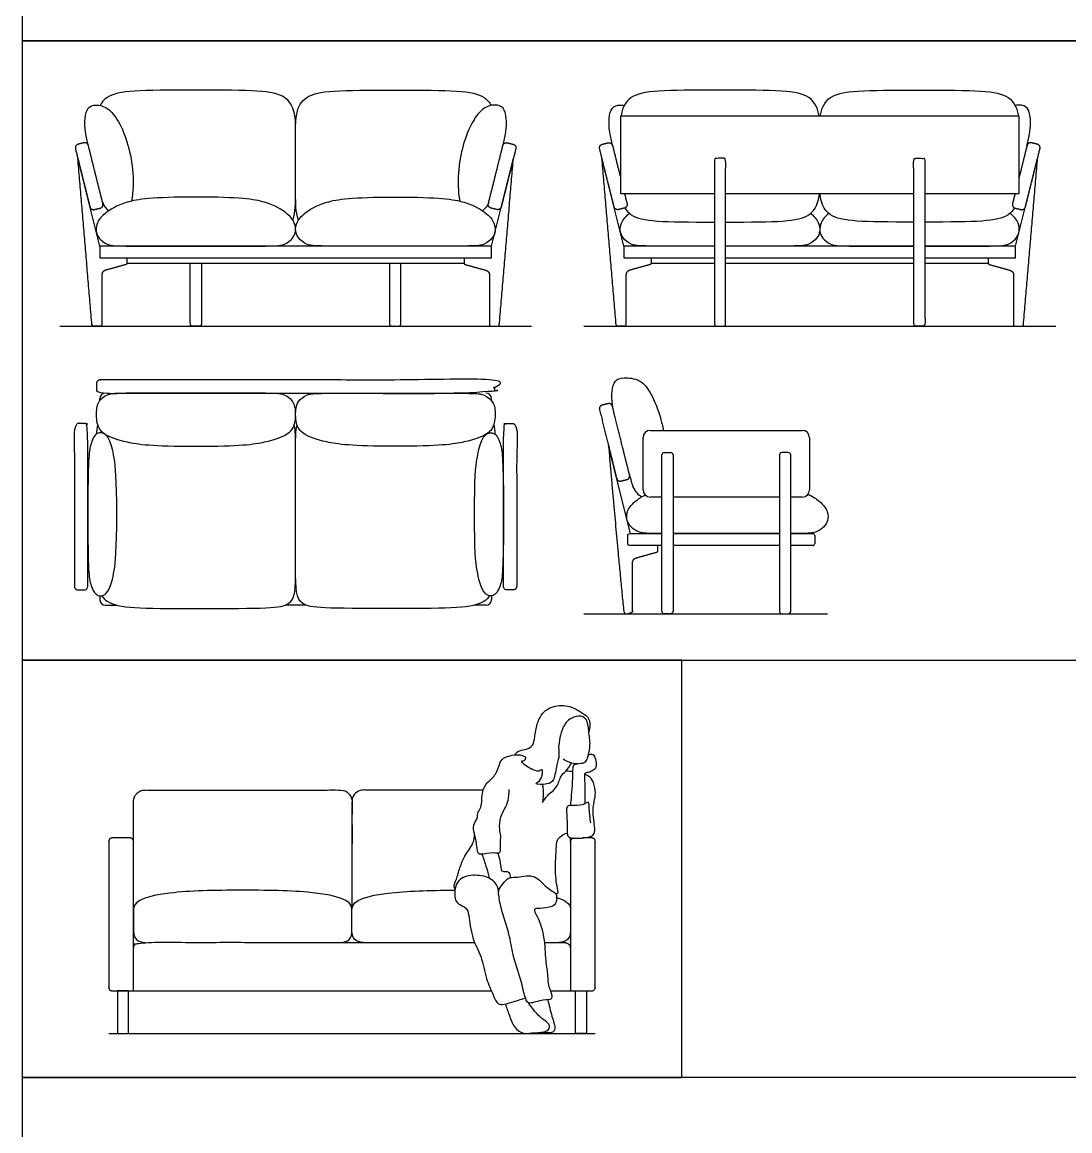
# Model space of a CAD drawing. Header units: metres. Extents: x 0 to 74.2, y -1.2 to 25.5.
# Drawn here: x 0 to 3.609, y 6.14 to 9.959 of the extents above; entities that cross this region are included whole.
import ezdxf

# ---------------------------------------------------------------- set-up
doc = ezdxf.new("R2010")
doc.units = ezdxf.units.M
doc.header["$MEASUREMENT"] = 0
for name, color, linetype, true_color in [('AG-DETAIL', 7, 'Continuous', 0x66ffff), ('AG-DIAGRAM', 7, 'Continuous', 0xfecc66), ('AG-FURNITURE', 7, 'Continuous', 0x66ccff), ('AG-PEOPLE', 7, 'Continuous', 0xfc6666), ('X-VPRT', 6, 'Continuous', 0xff00ff)]:
    doc.layers.add(name, color=color, linetype=linetype, true_color=true_color)

msp = doc.modelspace()

# ---------------------------------------------------------------- linework, layer by layer
at = {"layer": 'AG-DETAIL'}
msp.add_lwpolyline([(2.0954, 8.1975), (2.0199, 8.5002)], dxfattribs=at)
for points, degree, knots in [([(2.034, 9.5332), (2.0209, 9.5857), (2.0205, 9.6327), (2.03, 9.6667), (2.0522, 9.6752), (2.0693, 9.6733), (2.0739, 9.6722)], 3, [0, 0, 0, 0, 0.2286722, 0.4573445, 0.6860167, 0.7648196, 0.7648196, 0.7648196, 0.7648196]), ([(3.4613, 9.5332), (3.4744, 9.5857), (3.4748, 9.6327), (3.4653, 9.6667), (3.4431, 9.6752), (3.426, 9.6733), (3.4214, 9.6722)], 3, [0, 0, 0, 0, 0.2286722, 0.4573445, 0.6860167, 0.7648196, 0.7648196, 0.7648196, 0.7648196]), ([(2.02, 8.4998), (2.0483, 8.1663), (2.0732, 7.9215), (2.0857, 7.9215), (2.1027, 7.9261), (2.1027, 8.0124), (2.1027, 8.0987), (2.1027, 8.1093), (2.1151, 8.1139), (2.1482, 8.1231), (2.1813, 8.1323), (2.1897, 8.1347), (2.1898, 8.1374), (2.1899, 8.1469), (2.19, 8.1564)], 2, [-1.709247, -1.709247, -1.709247, -0.102078, -0.102078, 0.003303, 0.003303, 0.56953, 0.56953, 0.647701, 0.647701, 0.873029, 0.873029, 0.910702, 0.910702, 0.973202, 0.973202, 0.973202])]:
    msp.add_open_spline(points, degree=degree, knots=knots, dxfattribs=at)
for points in [[(0.6176, 9.128), (0.6176, 9.0225), (0.6176, 8.9202), (0.6176, 8.9121), (0.6094, 8.9121), (0.5984, 8.9121), (0.5873, 8.9121), (0.5792, 8.9121), (0.5792, 8.9202), (0.5792, 9.0225), (0.5792, 9.128)], [(1.2658, 9.128), (1.2658, 9.0225), (1.2658, 8.9202), (1.2658, 8.9121), (1.2739, 8.9121), (1.285, 8.9121), (1.296, 8.9121), (1.3042, 8.9121), (1.3042, 8.9202), (1.3042, 9.0225), (1.3042, 9.128)]]:
    msp.add_rational_spline(points, [1, 1, 1, 0.707106781187, 1, 1, 1, 0.707106781187, 1, 1, 1], degree=2, knots=[0.6764433, 0.6764433, 0.6764433, 0.7882471, 0.7882471, 0.8303037, 0.8303037, 0.9028499, 0.9028499, 0.9449066, 0.9449066, 1.0567103, 1.0567103, 1.0567103], dxfattribs=at)
at = {"layer": 'AG-DIAGRAM'}
for points in [[(0.1292, 8.9121), (1.7548, 8.9121)], [(1.9348, 8.9121), (3.5604, 8.9121)], [(1.9348, 7.9215), (2.774, 7.9215)], [(0.298, 6.476), (1.9744, 6.476)]]:
    msp.add_lwpolyline(points, dxfattribs=at)
at = {"layer": 'AG-FURNITURE'}
for p, q in [((2.6089, 8.3231), (2.2421, 8.3231)), ((2.2421, 8.1975), (2.6089, 8.1975)), ((2.6089, 8.1564), (2.2421, 8.1564)), ((1.8886, 7.1367), (1.8886, 7.15))]:
    msp.add_line(p, q, dxfattribs=at)
for points in [[(3.1098, 9.3693), (3.4341, 9.3693), (3.4341, 9.6357), (2.0615, 9.6357), (2.0615, 9.3693), (2.3848, 9.3693)], [(0.2673, 9.1876), (0.1918, 9.4904)], [(1.6168, 9.1876), (1.6923, 9.4904)], [(2.0729, 9.1876), (1.9974, 9.4904)], [(3.4224, 9.1876), (3.4979, 9.4904)], [(2.4232, 9.3693), (3.0714, 9.3693)], [(2.3848, 9.1876), (2.0729, 9.1876), (2.0729, 9.147), (2.3848, 9.147)], [(3.0714, 9.1876), (2.7476, 9.1876), (2.4232, 9.1876)], [(3.1098, 9.147), (3.4224, 9.147), (3.4224, 9.1876), (3.1098, 9.1876)], [(1.5223, 9.147), (1.5223, 9.128), (0.942, 9.128), (0.3617, 9.128), (0.3617, 9.147)], [(2.3848, 9.128), (2.1674, 9.128), (2.1674, 9.147)], [(2.4232, 9.147), (2.7476, 9.147), (3.0714, 9.147)], [(3.0714, 9.128), (2.7476, 9.128), (2.4232, 9.128)], [(3.3279, 9.147), (3.3279, 9.128), (3.1098, 9.128)], [(0.9778, 7.951), (0.942, 7.951), (0.9062, 7.951)], [(0.3837, 6.6221), (1.1362, 6.6221), (1.6165, 6.6221)], [(1.8198, 6.6221), (1.8886, 6.6221)]]:
    msp.add_lwpolyline(points, dxfattribs=at)
for points in [[(0.942, 9.1876), (0.2673, 9.1876), (0.2673, 9.147), (0.942, 9.147), (1.6168, 9.147), (1.6168, 9.1876)], [(0.3284, 6.6221), (0.3284, 6.476), (0.3665, 6.476), (0.3665, 6.6221)], [(1.9439, 6.6221), (1.9439, 6.476), (1.9058, 6.476), (1.9058, 6.6221)]]:
    msp.add_lwpolyline(points, close=True, dxfattribs=at)
for centre, radius, start, end in [((0.245, 8.9167), 0.00459, 184.8438, 270), ((0.2699, 8.9167), 0.00459, 270, 0), ((1.6141, 8.9167), 0.00459, 180, 270), ((1.639, 8.9167), 0.00459, 270, 355.1562), ((2.0506, 8.9167), 0.00459, 184.8438, 270), ((2.0755, 8.9167), 0.00459, 270, 0), ((3.4198, 8.9167), 0.00459, 180, 270), ((3.4447, 8.9167), 0.00459, 270, 355.1562), ((0.2863, 8.6621), 0.0191, 90, 180), ((1.5977, 8.6621), 0.0191, 0, 89.9999), ((2.1641, 8.5278), 0.0254, 90, 180), ((2.6869, 8.5278), 0.0254, 360, 90), ((2.2118, 8.4686), 0.00816, 90, 180), ((2.2339, 8.4686), 0.00816, 0, 90), ((2.6171, 8.4686), 0.00816, 90, 180), ((2.6392, 8.4686), 0.00816, 0, 90), ((2.1641, 8.3485), 0.0254, 180, 270), ((2.6869, 8.3485), 0.0254, 270, 360), ((2.7235, 8.1906), 0.00681, 0, 90), ((2.7235, 8.1632), 0.00681, 270, 0), ((0.2863, 7.97), 0.0191, 180, 270), ((1.5977, 7.97), 0.0191, 270, 0), ((2.2118, 7.9296), 0.00816, 180, 270), ((2.2339, 7.9296), 0.00816, 270, 360), ((2.6171, 7.9296), 0.00816, 180, 270), ((2.6392, 7.9296), 0.00816, 270, 0)]:
    msp.add_arc(centre, radius, start, end, dxfattribs=at)
for points, degree, knots in [([(0.9321, 9.2775), (0.942, 9.3094), (0.942, 9.3571), (0.942, 9.4957), (0.942, 9.5742), (0.942, 9.7249), (0.7899, 9.7249), (0.5984, 9.7249), (0.4069, 9.7249), (0.3086, 9.7249), (0.2738, 9.6829), (0.2682, 9.6722)], 3, [0.006671, 0.006671, 0.006671, 0.006671, 0.57017, 1.140341, 1.710511, 2.280682, 2.850852, 2.850852, 2.850852, 3.421023, 3.587609, 3.587609, 3.587609, 3.587609]), ([(0.9519, 9.2775), (0.942, 9.3094), (0.942, 9.3571), (0.942, 9.4957), (0.942, 9.5742), (0.942, 9.7249), (1.0942, 9.7249), (1.2857, 9.7249), (1.4771, 9.7249), (1.5754, 9.7249), (1.6102, 9.6829), (1.6158, 9.6722)], 3, [0.006671, 0.006671, 0.006671, 0.006671, 0.57017, 1.140341, 1.710511, 2.280682, 2.850852, 2.850852, 2.850852, 3.421023, 3.587609, 3.587609, 3.587609, 3.587609]), ([(2.7452, 9.6357), (2.7415, 9.6608), (2.717, 9.7249), (2.5955, 9.7249), (2.404, 9.7249), (2.2125, 9.7249), (2.091, 9.7249), (2.0665, 9.6608), (2.0629, 9.6357)], 3, [1.939846, 1.939846, 1.939846, 1.939846, 2.280682, 2.850852, 2.850852, 2.850852, 3.421023, 3.761859, 3.761859, 3.761859, 3.761859]), ([(2.7494, 9.6357), (2.7531, 9.6608), (2.7776, 9.7249), (2.8991, 9.7249), (3.0906, 9.7249), (3.2821, 9.7249), (3.4036, 9.7249), (3.4281, 9.6608), (3.4318, 9.6357)], 3, [1.939846, 1.939846, 1.939846, 1.939846, 2.280682, 2.850852, 2.850852, 2.850852, 3.421023, 3.761859, 3.761859, 3.761859, 3.761859]), ([(0.2284, 9.5332), (0.2153, 9.5857), (0.2149, 9.6327), (0.2244, 9.6667), (0.2528, 9.6776), (0.2957, 9.6658), (0.3322, 9.6226), (0.3673, 9.5384), (0.3839, 9.4418), (0.383, 9.3776), (0.3769, 9.3429)], 3, [0, 0, 0, 0, 0.228672, 0.457344, 0.686017, 0.914689, 1.143361, 1.372033, 1.600706, 1.81446, 1.81446, 1.81446, 1.81446]), ([(1.6557, 9.5332), (1.6688, 9.5857), (1.6692, 9.6327), (1.6597, 9.6667), (1.6312, 9.6776), (1.5883, 9.6658), (1.5518, 9.6226), (1.5167, 9.5384), (1.5001, 9.4418), (1.5011, 9.3776), (1.5072, 9.3429)], 3, [0, 0, 0, 0, 0.228672, 0.457344, 0.686017, 0.914689, 1.143361, 1.372033, 1.600706, 1.81446, 1.81446, 1.81446, 1.81446]), ([(2.4232, 9.2707), (2.6006, 9.2707), (2.7232, 9.2721), (2.7436, 9.3409), (2.7463, 9.3693)], 3, [2.8703246, 2.8703246, 2.8703246, 2.8703246, 3.4210227, 3.8045379, 3.8045379, 3.8045379, 3.8045379]), ([(3.0714, 9.2707), (2.894, 9.2707), (2.7715, 9.2721), (2.7511, 9.3409), (2.7483, 9.3693)], 3, [2.8703246, 2.8703246, 2.8703246, 2.8703246, 3.4210227, 3.8045379, 3.8045379, 3.8045379, 3.8045379]), ([(0.5984, 9.3566), (0.7503, 9.3566), (0.847, 9.343), (0.9209, 9.2975), (0.9427, 9.2624), (0.9427, 9.232), (0.9289, 9.2098), (0.8985, 9.1876), (0.8593, 9.1876), (0.5984, 9.1876), (0.3375, 9.1876), (0.2983, 9.1876), (0.2679, 9.2098), (0.2539, 9.232), (0.2539, 9.2624), (0.2759, 9.2975), (0.3498, 9.343), (0.4465, 9.3566), (0.5984, 9.3566)], 3, [0, 0, 0, 0, 0.36839, 0.73678, 1.105171, 1.473561, 1.841951, 2.210341, 2.578731, 2.578731, 2.578731, 2.947122, 3.315512, 3.683902, 4.052292, 4.420682, 4.789072, 5.157463, 5.157463, 5.157463, 5.157463]), ([(0.277, 9.3383), (0.2788, 9.3329), (0.284, 9.3225), (0.2931, 9.3133), (0.2982, 9.3096)], 3, [0, 0, 0, 0, 0.2368856, 0.4870713, 0.4870713, 0.4870713, 0.4870713]), ([(1.2857, 9.3566), (1.1338, 9.3566), (1.0371, 9.343), (0.9632, 9.2975), (0.9413, 9.2624), (0.9413, 9.232), (0.9552, 9.2098), (0.9856, 9.1876), (1.0248, 9.1876), (1.2857, 9.1876), (1.5466, 9.1876), (1.5858, 9.1876), (1.6161, 9.2098), (1.6302, 9.232), (1.6302, 9.2624), (1.6081, 9.2975), (1.5343, 9.343), (1.4375, 9.3566), (1.2857, 9.3566)], 3, [0, 0, 0, 0, 0.36839, 0.73678, 1.105171, 1.473561, 1.841951, 2.210341, 2.578731, 2.578731, 2.578731, 2.947122, 3.315512, 3.683902, 4.052292, 4.420682, 4.789072, 5.157463, 5.157463, 5.157463, 5.157463]), ([(1.6071, 9.3383), (1.6052, 9.3329), (1.6001, 9.3225), (1.5909, 9.3133), (1.5858, 9.3096)], 3, [0, 0, 0, 0, 0.2368856, 0.4870713, 0.4870713, 0.4870713, 0.4870713]), ([(2.0761, 9.3192), (2.0815, 9.3102), (2.1161, 9.2718), (2.2074, 9.2707), (2.3848, 9.2707)], 3, [2.1356002, 2.1356002, 2.1356002, 2.1356002, 2.2806818, 2.83138, 2.83138, 2.83138, 2.83138]), ([(3.4185, 9.3192), (3.4131, 9.3102), (3.3785, 9.2718), (3.2872, 9.2707), (3.1098, 9.2707)], 3, [2.1356002, 2.1356002, 2.1356002, 2.1356002, 2.2806818, 2.83138, 2.83138, 2.83138, 2.83138]), ([(2.3848, 9.1876), (2.1421, 9.1876), (2.1037, 9.1878), (2.0735, 9.2098), (2.0595, 9.232), (2.0595, 9.2624), (2.0742, 9.2858), (2.0919, 9.3007)], 3, [2.58799, 2.58799, 2.58799, 2.58799, 2.949651, 3.320637, 3.691622, 4.062608, 4.433593, 4.433593, 4.433593, 4.433593]), ([(2.7161, 9.3006), (2.7338, 9.2858), (2.7484, 9.2624), (2.7484, 9.232), (2.7345, 9.2098), (2.7044, 9.1878), (2.6659, 9.1876), (2.4232, 9.1876)], 3, [0.723975, 0.723975, 0.723975, 0.723975, 1.094939, 1.465903, 1.836868, 2.207832, 2.569473, 2.569473, 2.569473, 2.569473]), ([(2.7788, 9.3004), (2.7615, 9.2858), (2.7469, 9.2624), (2.7469, 9.232), (2.7608, 9.2098), (2.7909, 9.1878), (2.8294, 9.1876), (3.0714, 9.1876)], 3, [0.726491, 0.726491, 0.726491, 0.726491, 1.09695, 1.467409, 1.837867, 2.208326, 2.569141, 2.569141, 2.569141, 2.569141]), ([(3.1098, 9.1876), (3.3531, 9.1876), (3.3916, 9.1878), (3.4218, 9.2098), (3.4358, 9.232), (3.4358, 9.2624), (3.4211, 9.2858), (3.4031, 9.3009)], 3, [2.587658, 2.587658, 2.587658, 2.587658, 2.950147, 3.321638, 3.693129, 4.06462, 4.436111, 4.436111, 4.436111, 4.436111]), ([(2.0439, 8.5933), (2.0308, 8.6458), (2.0304, 8.6928), (2.0399, 8.7257), (2.0684, 8.7366), (2.1302, 8.7308), (2.1667, 8.6828), (2.1954, 8.6138), (2.206, 8.5678), (2.2087, 8.5532)], 3, [0, 0, 0, 0, 0.228672, 0.457344, 0.686017, 0.914689, 1.143361, 1.372033, 1.476063, 1.476063, 1.476063, 1.476063]), ([(0.5984, 8.4984), (0.4465, 8.4984), (0.3498, 8.512), (0.2759, 8.5393), (0.2541, 8.5745), (0.2541, 8.6368), (0.2679, 8.659), (0.2983, 8.6812), (0.3375, 8.6812), (0.5984, 8.6812), (0.8593, 8.6812), (0.8985, 8.6812), (0.9289, 8.659), (0.9427, 8.6368), (0.9427, 8.5745), (0.9209, 8.5393), (0.847, 8.512), (0.7503, 8.4984), (0.5984, 8.4984)], 3, [0, 0, 0, 0, 0.36839, 0.73678, 1.105171, 1.473561, 1.841951, 2.210341, 2.578731, 2.578731, 2.578731, 2.947122, 3.315512, 3.683902, 4.052292, 4.420682, 4.789072, 5.157463, 5.157463, 5.157463, 5.157463]), ([(1.2857, 8.4984), (1.4375, 8.4984), (1.5343, 8.512), (1.6081, 8.5393), (1.63, 8.5745), (1.63, 8.6368), (1.6161, 8.659), (1.5858, 8.6812), (1.5466, 8.6812), (1.2857, 8.6812), (1.0248, 8.6812), (0.9856, 8.6812), (0.9552, 8.659), (0.9413, 8.6368), (0.9413, 8.5745), (0.9632, 8.5393), (1.0371, 8.512), (1.1338, 8.4984), (1.2857, 8.4984)], 3, [0, 0, 0, 0, 0.36839, 0.73678, 1.105171, 1.473561, 1.841951, 2.210341, 2.578731, 2.578731, 2.578731, 2.947122, 3.315512, 3.683902, 4.052292, 4.420682, 4.789072, 5.157463, 5.157463, 5.157463, 5.157463]), ([(0.2738, 7.9834), (0.2787, 7.9761), (0.3152, 7.9396), (0.4069, 7.9396), (0.5984, 7.9396), (0.8407, 7.9396), (0.942, 7.9396), (0.942, 8.0395), (0.942, 8.3731), (0.942, 8.502), (0.942, 8.5489), (0.9372, 8.572)], 3, [2.163264, 2.163264, 2.163264, 2.163264, 2.280682, 2.850852, 2.850852, 2.850852, 3.421023, 3.991193, 4.561364, 5.131534, 5.575893, 5.575893, 5.575893, 5.575893]), ([(1.6102, 7.9834), (1.6053, 7.9761), (1.5689, 7.9396), (1.4771, 7.9396), (1.2857, 7.9396), (1.0434, 7.9396), (0.942, 7.9396), (0.942, 8.0395), (0.942, 8.3731), (0.942, 8.502), (0.942, 8.5489), (0.9469, 8.572)], 3, [2.163264, 2.163264, 2.163264, 2.163264, 2.280682, 2.850852, 2.850852, 2.850852, 3.421023, 3.991193, 4.561364, 5.131534, 5.575893, 5.575893, 5.575893, 5.575893]), ([(0.3258, 8.264), (0.3258, 8.1398), (0.3178, 8.0607), (0.3, 8.0003), (0.2793, 7.9824), (0.2613, 7.9824), (0.2483, 7.9937), (0.2352, 8.0186), (0.2261, 8.0664), (0.2261, 8.264), (0.2261, 8.4527), (0.2352, 8.5095), (0.2483, 8.5343), (0.2613, 8.5458), (0.2793, 8.5458), (0.3, 8.5278), (0.3178, 8.4673), (0.3258, 8.3882), (0.3258, 8.264)], 3, [0, 0, 0, 0, 0.36839, 0.73678, 1.105171, 1.473561, 1.841951, 2.210341, 2.578731, 2.578731, 2.578731, 2.947122, 3.315512, 3.683902, 4.052292, 4.420682, 4.789072, 5.157463, 5.157463, 5.157463, 5.157463]), ([(1.5582, 8.264), (1.5582, 8.1398), (1.5663, 8.0607), (1.584, 8.0003), (1.6048, 7.9824), (1.6227, 7.9824), (1.6358, 7.9937), (1.6489, 8.0186), (1.658, 8.0664), (1.658, 8.264), (1.658, 8.4527), (1.6489, 8.5095), (1.6358, 8.5343), (1.6227, 8.5458), (1.6048, 8.5458), (1.584, 8.5278), (1.5663, 8.4673), (1.5582, 8.3882), (1.5582, 8.264)], 3, [0, 0, 0, 0, 0.36839, 0.73678, 1.105171, 1.473561, 1.841951, 2.210341, 2.578731, 2.578731, 2.578731, 2.947122, 3.315512, 3.683902, 4.052292, 4.420682, 4.789072, 5.157463, 5.157463, 5.157463, 5.157463]), ([(2.0923, 8.3995), (2.0986, 8.3742), (2.1015, 8.3649), (2.1124, 8.3401), (2.1213, 8.3322), (2.1348, 8.3244)], 3, [0, 0, 0, 0, 0.1364753, 0.1364753, 0.5874215, 0.5874215, 0.5874215, 0.5874215]), ([(2.0833, 8.2458), (2.0816, 8.2539), (2.0823, 8.2733), (2.1005, 8.3017), (2.1323, 8.3235), (2.146, 8.3306)], 3, [3.7198348, 3.7198348, 3.7198348, 3.7198348, 4.0522921, 4.4206823, 4.6125627, 4.6125627, 4.6125627, 4.6125627]), ([(2.7073, 8.3333), (2.7236, 8.3254), (2.7577, 8.3025), (2.7769, 8.2722), (2.7769, 8.2418), (2.7628, 8.2197), (2.7361, 8.2005), (2.7076, 8.1981), (2.6474, 8.1977)], 3, [0.520526, 0.520526, 0.520526, 0.520526, 0.73678, 1.105171, 1.473561, 1.841951, 2.210341, 2.425455, 2.425455, 2.425455, 2.425455]), ([(2.2036, 8.1977), (2.1511, 8.1981), (2.1226, 8.2005), (2.0959, 8.2197), (2.0864, 8.2344), (2.084, 8.2432)], 3, [2.7320128, 2.7320128, 2.7320128, 2.7320128, 2.9471215, 3.3155117, 3.6839019, 3.6839019, 3.6839019, 3.6839019]), ([(2.6089, 8.1976), (2.5666, 8.1975), (2.5078, 8.1975), (2.4255, 8.1975), (2.3432, 8.1975), (2.2845, 8.1975), (2.2421, 8.1976)], 3, [2.464892, 2.464892, 2.464892, 2.464892, 2.5787313, 2.5787313, 2.5787313, 2.6925742, 2.6925742, 2.6925742, 2.6925742]), ([(1.0963, 6.7895), (1.1229, 6.7895), (1.1362, 6.8024), (1.1362, 6.8281), (1.1362, 6.8536), (1.1362, 6.8792), (1.1362, 6.9047), (1.1362, 6.9363), (1.0235, 6.9655), (0.8606, 6.969), (0.7599, 6.969), (0.6592, 6.969), (0.4963, 6.9655), (0.3837, 6.9363), (0.3837, 6.9047), (0.3837, 6.8792), (0.3837, 6.8536), (0.3837, 6.8281), (0.3837, 6.8024), (0.397, 6.7895), (0.4236, 6.7895)], 3, [0, 0, 0, 0, 0.257361, 0.257361, 0.257361, 0.508818, 0.508818, 0.508818, 1.127225, 1.745632, 1.745632, 1.745632, 2.364039, 2.982446, 2.982446, 2.982446, 3.233903, 3.233903, 3.233903, 3.491264, 3.491264, 3.491264, 3.491264]), ([(1.1761, 6.7895), (1.1495, 6.7895), (1.1362, 6.8024), (1.1362, 6.8281), (1.1362, 6.8536), (1.1362, 6.8792), (1.1362, 6.9047), (1.1362, 6.9363), (1.2447, 6.9644), (1.4, 6.9688), (1.4909, 6.969)], 3, [0, 0, 0, 0, 0.257361, 0.257361, 0.257361, 0.508818, 0.508818, 0.508818, 1.127225, 1.70092, 1.70092, 1.70092, 1.70092]), ([(1.8411, 6.9444), (1.87, 6.9354), (1.8886, 6.9229), (1.8886, 6.9047), (1.8886, 6.8792), (1.8886, 6.8536), (1.8886, 6.8281), (1.8886, 6.8024), (1.8753, 6.7895), (1.8487, 6.7895)], 3, [2.626716, 2.626716, 2.626716, 2.626716, 2.9824459, 2.9824459, 2.9824459, 3.2339028, 3.2339028, 3.2339028, 3.4912636, 3.4912636, 3.4912636, 3.4912636]), ([(0.3837, 6.7673), (0.3837, 6.7895), (0.4108, 6.7895), (0.9767, 6.7895), (1.1362, 6.7895), (1.2478, 6.7895), (1.5584, 6.7895)], 2, [-1.208342, -1.208342, -1.208342, -1.046394, -1.046394, 0, 0, 0.732318, 0.732318, 0.732318]), ([(1.7988, 6.7895), (1.8295, 6.7895), (1.8615, 6.7895), (1.8886, 6.7895), (1.8886, 6.7673)], 2, [0.9871963, 0.9871963, 0.9871963, 1.0463938, 1.0463938, 1.2083422, 1.2083422, 1.2083422])]:
    msp.add_open_spline(points, degree=degree, knots=knots, dxfattribs=at)
for points, weights, knots in [([(0.2488, 9.3137), (0.2366, 9.3107), (0.2336, 9.3228), (0.2079, 9.4256), (0.1835, 9.5235), (0.1805, 9.5357), (0.1927, 9.5387), (0.2027, 9.5413), (0.2128, 9.5438), (0.225, 9.5468), (0.228, 9.5346), (0.2524, 9.4367), (0.278, 9.3339), (0.2811, 9.3217), (0.2689, 9.3187), (0.2588, 9.3162), (0.2488, 9.3137)], [1, 0.707106781186, 1, 1, 1, 0.707106781187, 1, 1, 1, 0.707106781186, 1, 1, 1, 0.707106781186, 1, 1, 1], [0, 0, 0, 0.064658, 0.064658, 0.726679, 0.726679, 0.791336, 0.791336, 0.859418, 0.859418, 0.924075, 0.924075, 1.586096, 1.586096, 1.650754, 1.650754, 1.718835, 1.718835, 1.718835]), ([(1.6353, 9.3137), (1.6475, 9.3107), (1.6505, 9.3228), (1.6761, 9.4256), (1.7005, 9.5235), (1.7036, 9.5357), (1.6914, 9.5387), (1.6813, 9.5413), (1.6713, 9.5438), (1.6591, 9.5468), (1.656, 9.5346), (1.6316, 9.4367), (1.606, 9.3339), (1.603, 9.3217), (1.6151, 9.3187), (1.6252, 9.3162), (1.6353, 9.3137)], [1, 0.707106781186, 1, 1, 1, 0.707106781187, 1, 1, 1, 0.707106781186, 1, 1, 1, 0.707106781186, 1, 1, 1], [0, 0, 0, 0.064658, 0.064658, 0.726679, 0.726679, 0.791336, 0.791336, 0.859418, 0.859418, 0.924075, 0.924075, 1.586096, 1.586096, 1.650754, 1.650754, 1.718835, 1.718835, 1.718835]), ([(2.0749, 9.3693), (2.0792, 9.3517), (2.0837, 9.3339), (2.0867, 9.3217), (2.0745, 9.3187), (2.0645, 9.3162), (2.0544, 9.3137), (2.0422, 9.3107), (2.0392, 9.3228), (2.0135, 9.4256), (1.9891, 9.5235), (1.9861, 9.5357), (1.9983, 9.5387), (2.0083, 9.5413), (2.0184, 9.5438), (2.0306, 9.5468), (2.0336, 9.5346), (2.0474, 9.4795), (2.0615, 9.4228)], [1, 1, 1, 0.707106781186, 1, 1, 1, 0.707106781186, 1, 1, 1, 0.707106781187, 1, 1, 1, 0.707106781186, 1, 1, 1], [1.471843, 1.471843, 1.471843, 1.586096, 1.586096, 1.650754, 1.650754, 1.718835, 1.718835, 1.783493, 1.783493, 2.445514, 2.445514, 2.510172, 2.510172, 2.578253, 2.578253, 2.642911, 2.642911, 3.015835, 3.015835, 3.015835]), ([(3.4204, 9.3693), (3.4161, 9.3517), (3.4116, 9.3339), (3.4086, 9.3217), (3.4208, 9.3187), (3.4308, 9.3162), (3.4409, 9.3137), (3.4531, 9.3107), (3.4561, 9.3228), (3.4817, 9.4256), (3.5062, 9.5235), (3.5092, 9.5357), (3.497, 9.5387), (3.4869, 9.5413), (3.4769, 9.5438), (3.4647, 9.5468), (3.4617, 9.5346), (3.4481, 9.48), (3.4341, 9.4239)], [1, 1, 1, 0.707106781186, 1, 1, 1, 0.707106781186, 1, 1, 1, 0.707106781187, 1, 1, 1, 0.707106781186, 1, 1, 1], [1.471843, 1.471843, 1.471843, 1.586096, 1.586096, 1.650754, 1.650754, 1.718835, 1.718835, 1.783493, 1.783493, 2.445514, 2.445514, 2.510172, 2.510172, 2.578253, 2.578253, 2.642911, 2.642911, 3.012209, 3.012209, 3.012209]), ([(2.393, 8.9121), (2.3848, 8.9121), (2.3848, 8.9202), (2.3848, 9.1897), (2.3848, 9.4823), (2.3848, 9.4904), (2.393, 9.4904), (2.404, 9.4904), (2.4151, 9.4904), (2.4232, 9.4904), (2.4232, 9.4823), (2.4232, 9.1897), (2.4232, 8.9202), (2.4232, 8.9121), (2.4151, 8.9121), (2.404, 8.9121), (2.393, 8.9121)], [1, 0.707106781187, 1, 1, 1, 0.707106781187, 1, 1, 1, 0.707106781187, 1, 1, 1, 0.707106781187, 1, 1, 1], [0, 0, 0, 0.0420567, 0.0420567, 0.3368221, 0.3368221, 0.3788788, 0.3788788, 0.451425, 0.451425, 0.4934816, 0.4934816, 0.7882471, 0.7882471, 0.8303037, 0.8303037, 0.9028499, 0.9028499, 0.9028499]), ([(3.1017, 8.9121), (3.1098, 8.9121), (3.1098, 8.9202), (3.1098, 9.1897), (3.1098, 9.4823), (3.1098, 9.4904), (3.1017, 9.4904), (3.0906, 9.4904), (3.0796, 9.4904), (3.0714, 9.4904), (3.0714, 9.4823), (3.0714, 9.1897), (3.0714, 8.9202), (3.0714, 8.9121), (3.0796, 8.9121), (3.0906, 8.9121), (3.1017, 8.9121)], [1, 0.707106781187, 1, 1, 1, 0.707106781187, 1, 1, 1, 0.707106781187, 1, 1, 1, 0.707106781187, 1, 1, 1], [0, 0, 0, 0.0420567, 0.0420567, 0.3368221, 0.3368221, 0.3788788, 0.3788788, 0.451425, 0.451425, 0.4934816, 0.4934816, 0.7882471, 0.7882471, 0.8303037, 0.8303037, 0.9028499, 0.9028499, 0.9028499]), ([(0.2561, 8.7145), (0.2561, 8.727), (0.2686, 8.727), (0.3746, 8.727), (1.6161, 8.727), (1.6286, 8.727), (1.6286, 8.7145), (1.6286, 8.7041), (1.6286, 8.6937), (1.6286, 8.6812), (1.6161, 8.6812), (0.3746, 8.6812), (0.2686, 8.6812), (0.2561, 8.6812), (0.2561, 8.6937), (0.2561, 8.7041), (0.2561, 8.7145)], [1, 0.707106781186, 1, 1, 1, 0.707106781187, 1, 1, 1, 0.707106781186, 1, 1, 1, 0.707106781186, 1, 1, 1], [0, 0, 0, 0.064658, 0.064658, 0.726679, 0.726679, 0.791336, 0.791336, 0.859418, 0.859418, 0.924075, 0.924075, 1.586096, 1.586096, 1.650754, 1.650754, 1.718835, 1.718835, 1.718835]), ([(2.0631, 8.3787), (2.051, 8.3756), (2.0479, 8.3878), (2.0223, 8.4906), (1.9888, 8.6249), (1.9858, 8.6371), (1.9979, 8.6401), (2.008, 8.6426), (2.0181, 8.6451), (2.0302, 8.6482), (2.0333, 8.636), (2.0668, 8.5017), (2.0924, 8.3989), (2.0954, 8.3867), (2.0833, 8.3837), (2.0732, 8.3812), (2.0631, 8.3787)], [1, 0.707106781186, 1, 1, 1, 0.707106781187, 1, 1, 1, 0.707106781186, 1, 1, 1, 0.707106781186, 1, 1, 1], [0, 0, 0, 0.064658, 0.064658, 0.726679, 0.726679, 0.791336, 0.791336, 0.859418, 0.859418, 0.924075, 0.924075, 1.586096, 1.586096, 1.650754, 1.650754, 1.718835, 1.718835, 1.718835]), ([(0.1928, 8.0035), (0.1802, 8.0035), (0.1802, 8.0161), (0.1802, 8.122), (0.1802, 8.5646), (0.1802, 8.5772), (0.1928, 8.5772), (0.2031, 8.5772), (0.2135, 8.5772), (0.2261, 8.5772), (0.2261, 8.5646), (0.2261, 8.122), (0.2261, 8.0161), (0.2261, 8.0035), (0.2135, 8.0035), (0.2031, 8.0035), (0.1928, 8.0035)], [1, 0.707106781186, 1, 1, 1, 0.707106781187, 1, 1, 1, 0.707106781186, 1, 1, 1, 0.707106781186, 1, 1, 1], [0, 0, 0, 0.064658, 0.064658, 0.726679, 0.726679, 0.791336, 0.791336, 0.859418, 0.859418, 0.924075, 0.924075, 1.586096, 1.586096, 1.650754, 1.650754, 1.718835, 1.718835, 1.718835]), ([(1.6913, 8.0035), (1.7038, 8.0035), (1.7038, 8.0161), (1.7038, 8.122), (1.7038, 8.5646), (1.7038, 8.5772), (1.6913, 8.5772), (1.6809, 8.5772), (1.6705, 8.5772), (1.658, 8.5772), (1.658, 8.5646), (1.658, 8.122), (1.658, 8.0161), (1.658, 8.0035), (1.6705, 8.0035), (1.6809, 8.0035), (1.6913, 8.0035)], [1, 0.707106781186, 1, 1, 1, 0.707106781187, 1, 1, 1, 0.707106781186, 1, 1, 1, 0.707106781186, 1, 1, 1], [0, 0, 0, 0.064658, 0.064658, 0.726679, 0.726679, 0.791336, 0.791336, 0.859418, 0.859418, 0.924075, 0.924075, 1.586096, 1.586096, 1.650754, 1.650754, 1.718835, 1.718835, 1.718835]), ([(2.2036, 8.1564), (2.1656, 8.1564), (2.0929, 8.1564), (2.0861, 8.1564), (2.0861, 8.1632), (2.0861, 8.1769), (2.0861, 8.1906), (2.0861, 8.1975), (2.0929, 8.1975), (2.1656, 8.1975), (2.2036, 8.1975)], [1, 1, 1, 0.707106781187, 1, 1, 1, 0.707106781187, 1, 1, 1], [2.1505971, 2.1505971, 2.1505971, 2.2754856, 2.2754856, 2.3105762, 2.3105762, 2.4004772, 2.4004772, 2.4355678, 2.4355678, 2.5604564, 2.5604564, 2.5604564]), ([(0.3837, 7.1367), (0.3837, 7.2059), (0.3837, 7.275), (0.3837, 7.3142), (0.4229, 7.3142), (0.5763, 7.3142), (0.7298, 7.3142), (0.8832, 7.3142), (1.097, 7.3142), (1.1362, 7.3142), (1.1362, 7.275), (1.1362, 7.2059), (1.1362, 6.9047)], [1, 1, 1, 0.707106781187, 1, 1, 1, 1, 1, 0.707106781187, 1, 1, 1], [-1.677083, -1.677083, -1.677083, -1.254992, -1.254992, -1.053101, -1.053101, -0.046213, -0.046213, 0.960676, 0.960676, 1.162567, 1.162567, 1.584658, 1.584658, 1.584658]), ([(1.5877, 7.3142), (1.5651, 7.3142), (1.5426, 7.3142), (1.3891, 7.3142), (1.1753, 7.3142), (1.1362, 7.3142), (1.1362, 7.275), (1.1362, 7.2059), (1.1362, 6.9047)], [1, 1, 1, 1, 1, 0.707106781187, 1, 1, 1], [-0.194377, -0.194377, -0.194377, -0.046213, -0.046213, 0.960676, 0.960676, 1.162567, 1.162567, 1.584658, 1.584658, 1.584658]), ([(0.3837, 6.6221), (0.347, 6.6221), (0.3103, 6.6221), (0.298, 6.6221), (0.298, 6.6345), (0.298, 6.8856), (0.298, 7.1367), (0.298, 7.1491), (0.3103, 7.1491), (0.3408, 7.1491), (0.3713, 7.1491), (0.3837, 7.1491), (0.3837, 7.1367), (0.3837, 6.8953), (0.3837, 6.6221)], [1, 1, 1, 0.707106781187, 1, 1, 1, 0.707106781187, 1, 1, 1, 0.707106781187, 1, 1, 1], [3.738956, 3.738956, 3.738956, 3.979653, 3.979653, 4.043353, 4.043353, 5.691101, 5.691101, 5.7548, 5.7548, 5.954946, 5.954946, 6.018645, 6.018645, 7.704346, 7.704346, 7.704346]), ([(1.897, 7.1484), (1.8886, 7.1456), (1.8886, 7.1367), (1.8886, 6.8953), (1.8886, 6.6221), (1.9253, 6.6221), (1.962, 6.6221), (1.9744, 6.6221), (1.9744, 6.6345), (1.9744, 6.8856), (1.9744, 7.1367), (1.9744, 7.1491), (1.962, 7.1491), (1.9463, 7.1491), (1.9306, 7.1491)], [0.900022060545, 0.771059880799, 1, 1, 1, 1, 1, 0.707106781187, 1, 1, 1, 0.707106781187, 1, 1, 1], [5.968854, 5.968854, 5.968854, 6.018645, 6.018645, 7.704346, 7.704346, 7.945044, 7.945044, 8.008743, 8.008743, 9.656492, 9.656492, 9.720191, 9.720191, 9.823281, 9.823281, 9.823281])]:
    msp.add_rational_spline(points, weights, degree=2, knots=knots, dxfattribs=at)
for points, degree in [([(0.2404, 8.9163), (0.2161, 9.2033), (0.1918, 9.4904)], 2), ([(1.6436, 8.9163), (1.6679, 9.2033), (1.6923, 9.4904)], 2), ([(2.0461, 8.9163), (2.0217, 9.2033), (1.9974, 9.4904)], 2), ([(3.4492, 8.9163), (3.4736, 9.2033), (3.4979, 9.4904)], 2), ([(0.3615, 9.128), (0.3615, 9.1253), (0.353, 9.1229)], 2), ([(1.5226, 9.128), (1.5226, 9.1253), (1.531, 9.1229)], 2), ([(2.1671, 9.128), (2.1671, 9.1253), (2.1587, 9.1229)], 2), ([(3.3282, 9.128), (3.3282, 9.1253), (3.3366, 9.1229)], 2), ([(0.2869, 9.1045), (0.2745, 9.0999), (0.2745, 9.0893)], 2), ([(0.353, 9.1229), (0.32, 9.1137), (0.2869, 9.1045)], 2), ([(1.531, 9.1229), (1.5641, 9.1137), (1.5972, 9.1045)], 2), ([(1.5972, 9.1045), (1.6095, 9.0999), (1.6095, 9.0893)], 2), ([(2.0925, 9.1045), (2.0801, 9.0999), (2.0801, 9.0893)], 2), ([(2.1587, 9.1229), (2.1256, 9.1137), (2.0925, 9.1045)], 2), ([(3.3366, 9.1229), (3.3697, 9.1137), (3.4028, 9.1045)], 2), ([(3.4028, 9.1045), (3.4152, 9.0999), (3.4152, 9.0893)], 2), ([(0.2745, 9.0893), (0.2745, 9.003), (0.2745, 8.9167)], 2), ([(1.6095, 9.0893), (1.6095, 9.003), (1.6095, 8.9167)], 2), ([(2.0801, 9.0893), (2.0801, 9.003), (2.0801, 8.9167)], 2), ([(3.4152, 9.0893), (3.4152, 9.003), (3.4152, 8.9167)], 2), ([(0.2699, 8.9121), (0.2575, 8.9121), (0.245, 8.9121)], 2), ([(1.6141, 8.9121), (1.6266, 8.9121), (1.639, 8.9121)], 2), ([(2.0755, 8.9121), (2.0631, 8.9121), (2.0506, 8.9121)], 2), ([(3.4198, 8.9121), (3.4322, 8.9121), (3.4447, 8.9121)], 2), ([(0.2673, 8.6553), (0.2673, 8.6587), (0.2673, 8.6621)], 2), ([(1.6168, 8.6553), (1.6168, 8.6587), (1.6168, 8.6621)], 2), ([(0.2596, 8.572), (0.2573, 8.5611), (0.2561, 8.5508), (0.2555, 8.54)], 3), ([(1.6244, 8.572), (1.6267, 8.5611), (1.6279, 8.5508), (1.6286, 8.54)], 3), ([(2.1387, 8.3485), (2.1387, 8.4381), (2.1387, 8.5278)], 2), ([(2.1641, 8.5532), (2.4255, 8.5532), (2.6869, 8.5532)], 2), ([(2.7123, 8.5278), (2.7123, 8.4381), (2.7123, 8.3485)], 2), ([(2.2036, 7.9296), (2.2036, 8.1991), (2.2036, 8.4686)], 2), ([(2.2118, 8.4768), (2.2229, 8.4768), (2.2339, 8.4768)], 2), ([(2.2421, 8.4686), (2.2421, 8.1991), (2.2421, 7.9296)], 2), ([(2.6089, 8.4686), (2.6089, 8.1991), (2.6089, 7.9296)], 2), ([(2.6392, 8.4768), (2.6282, 8.4768), (2.6171, 8.4768)], 2), ([(2.6474, 7.9296), (2.6474, 8.1991), (2.6474, 8.4686)], 2), ([(2.2036, 8.3231), (2.1839, 8.3231), (2.1641, 8.3231)], 2), ([(2.6869, 8.3231), (2.6672, 8.3231), (2.6474, 8.3231)], 2), ([(2.6474, 8.1975), (2.6854, 8.1975), (2.7235, 8.1975)], 2), ([(2.7303, 8.1906), (2.7303, 8.1769), (2.7303, 8.1632)], 2), ([(2.7235, 8.1564), (2.6854, 8.1564), (2.6474, 8.1564)], 2), ([(0.2673, 7.9831), (0.2673, 7.9766), (0.2673, 7.97)], 2), ([(1.6168, 7.9831), (1.6168, 7.9766), (1.6168, 7.97)], 2), ([(0.2863, 7.951), (0.3064, 7.951), (0.3264, 7.951)], 2), ([(1.5977, 7.951), (1.5777, 7.951), (1.5576, 7.951)], 2), ([(2.2339, 7.9215), (2.2229, 7.9215), (2.2118, 7.9215)], 2), ([(2.6171, 7.9215), (2.6282, 7.9215), (2.6392, 7.9215)], 2)]:
    msp.add_open_spline(points, degree=degree, dxfattribs=at)
at = {"layer": 'AG-PEOPLE'}
for points, knots in [([(1.6984, 7.4354), (1.7005, 7.4393), (1.7034, 7.4505), (1.752, 7.4544), (1.7654, 7.4816), (1.7672, 7.5198), (1.786, 7.5838), (1.8422, 7.61), (1.899, 7.601), (1.9296, 7.5781), (1.9572, 7.5637), (1.9571, 7.529), (1.9519, 7.5149)], [0, 0, 0, 0, 0.214661, 0.599969, 0.902775, 1.264867, 1.730357, 2.17362, 2.608324, 2.96676, 3.276032, 3.669085, 3.669085, 3.669085, 3.669085]), ([(1.8894, 7.2609), (1.8907, 7.2723), (1.893, 7.2954), (1.8969, 7.3418), (1.8973, 7.383), (1.8981, 7.4041), (1.9255, 7.4061), (1.9424, 7.4096), (1.95, 7.4292), (1.9593, 7.4703), (1.9508, 7.515), (1.9483, 7.5616), (1.916, 7.5728), (1.8833, 7.5592), (1.8592, 7.5306), (1.8446, 7.4618), (1.8521, 7.4335), (1.84, 7.4018), (1.8345, 7.3468), (1.8119, 7.3323), (1.7601, 7.3329), (1.781, 7.342), (1.7921, 7.362), (1.7945, 7.39), (1.7789, 7.3748), (1.7514, 7.3868), (1.7326, 7.3988), (1.715, 7.4151), (1.7348, 7.4154), (1.7347, 7.4242), (1.7345, 7.4277)], [0, 0, 0, 0, 0.343489, 0.747557, 1.127847, 1.366276, 1.652417, 1.889092, 2.140552, 2.517318, 2.923662, 3.304807, 3.61173, 3.945636, 4.304834, 4.788124, 5.099554, 5.4373, 5.860359, 6.166367, 6.5251, 6.71051, 7.012403, 7.267655, 7.471284, 7.781352, 8.082642, 8.310628, 8.510235, 8.698687, 8.698687, 8.698687, 8.698687]), ([(1.6762, 7.3161), (1.6769, 7.3035), (1.6744, 7.278), (1.6626, 7.2495), (1.645, 7.222), (1.6419, 7.1802), (1.6494, 7.1562), (1.6442, 7.127), (1.6501, 7.0929), (1.6227, 7.1006), (1.5814, 7.0915), (1.5689, 7.0934), (1.5668, 7.1234), (1.559, 7.1635), (1.5507, 7.193), (1.5703, 7.2146), (1.5675, 7.2395), (1.5858, 7.2539), (1.5812, 7.3116), (1.6029, 7.3415), (1.6336, 7.3662), (1.6445, 7.4046), (1.6542, 7.4273), (1.7096, 7.4401), (1.7262, 7.4318), (1.7345, 7.4277)], [0, 0, 0, 0, 0.360526, 0.683, 1.017445, 1.388895, 1.680703, 2.006252, 2.305205, 2.573076, 2.960358, 3.138277, 3.438286, 3.82636, 4.138734, 4.437849, 4.712825, 4.976153, 5.405726, 5.759508, 6.122642, 6.483996, 6.766304, 7.185548, 7.494163, 7.494163, 7.494163, 7.494163]), ([(1.9142, 7.4051), (1.9073, 7.4046), (1.893, 7.4047), (1.8727, 7.4141), (1.8642, 7.4209)], [0, 0, 0, 0, 0.2674498, 0.601433, 0.601433, 0.601433, 0.601433]), ([(1.939, 7.267), (1.9395, 7.2836), (1.9396, 7.3161), (1.9388, 7.3529), (1.9366, 7.3741), (1.952, 7.3752), (1.9673, 7.3827), (1.9807, 7.3931), (1.9773, 7.4139), (1.972, 7.4343), (1.9628, 7.4377), (1.9541, 7.4362), (1.9506, 7.4341)], [0, 0, 0, 0, 0.414327, 0.775806, 1.015584, 1.218358, 1.464846, 1.691587, 1.95406, 2.217867, 2.386662, 2.592381, 2.592381, 2.592381, 2.592381]), ([(1.7926, 7.2711), (1.7976, 7.2793), (1.8071, 7.2967), (1.8462, 7.322), (1.853, 7.3645), (1.8741, 7.3777), (1.8865, 7.3971), (1.8922, 7.4068)], [0, 0, 0, 0, 0.315044, 0.706026, 1.073683, 1.356646, 1.69716, 1.69716, 1.69716, 1.69716]), ([(1.7922, 7.3334), (1.7931, 7.3282), (1.7951, 7.3177), (1.7951, 7.2864), (1.7926, 7.2711)], [0, 0, 0, 0, 0.2339541, 0.6335391, 0.6335391, 0.6335391, 0.6335391]), ([(1.9585, 7.201), (1.957, 7.217), (1.9524, 7.2446), (1.9537, 7.2761), (1.9408, 7.2665), (1.9132, 7.2582), (1.8804, 7.2633), (1.8729, 7.2487), (1.8792, 7.2034), (1.8757, 7.1669), (1.8811, 7.15), (1.9057, 7.1471), (1.9341, 7.149), (1.9725, 7.1546), (1.973, 7.1827), (1.9687, 7.213), (1.9645, 7.2458), (1.9725, 7.2829), (1.9769, 7.3115), (1.9661, 7.35), (1.9547, 7.3611), (1.9382, 7.3683)], [0, 0, 0, 0, 0.412071, 0.6966, 0.875923, 1.206349, 1.535459, 1.7395, 2.142595, 2.510583, 2.734269, 3.009218, 3.343377, 3.687296, 3.971158, 4.303666, 4.6477, 5.009695, 5.334157, 5.699027, 5.989008, 5.989008, 5.989008, 5.989008]), ([(1.4913, 6.9716), (1.4895, 6.9755), (1.4854, 6.9848), (1.4979, 7.0083), (1.5064, 7.0465), (1.5243, 7.0861), (1.5379, 7.1074), (1.5552, 7.1312), (1.5585, 7.1531), (1.5584, 7.164)], [0, 0, 0, 0, 0.21022, 0.499871, 0.874639, 1.259349, 1.553701, 1.865423, 2.199549, 2.199549, 2.199549, 2.199549]), ([(1.6412, 6.9607), (1.6417, 6.9646), (1.6411, 6.9723), (1.674, 7.0175), (1.6996, 7.0102), (1.764, 7.0282), (1.7988, 6.983), (1.8348, 6.9592), (1.8496, 6.956), (1.8397, 6.9879), (1.8352, 7.0539), (1.8406, 7.109), (1.8402, 7.1415), (1.8571, 7.1577), (1.8704, 7.1639), (1.8774, 7.1656)], [0, 0, 0, 0, 0.199454, 0.608264, 0.904836, 1.353246, 1.785704, 2.170118, 2.336287, 2.627873, 3.120756, 3.563897, 3.884491, 4.153258, 4.425617, 4.425617, 4.425617, 4.425617]), ([(1.584, 7.0931), (1.5887, 7.0794), (1.5973, 7.0523), (1.605, 7.0305), (1.6072, 7.0169), (1.6079, 7.0103)], [0, 0, 0, 0, 0.3854461, 0.6680968, 0.9276134, 0.9276134, 0.9276134, 0.9276134]), ([(1.6388, 7.0969), (1.6416, 7.0859), (1.6482, 7.0665), (1.6483, 7.0322), (1.6656, 7.0347), (1.6784, 7.0318), (1.6817, 7.0184), (1.681, 7.0125)], [0, 0, 0, 0, 0.341746, 0.652799, 0.861659, 1.063451, 1.310659, 1.310659, 1.310659, 1.310659]), ([(1.8376, 6.9594), (1.842, 6.9493), (1.8424, 6.9244), (1.8249, 6.9106), (1.7869, 6.9052), (1.7576, 6.9071), (1.7784, 6.8747), (1.8005, 6.8073), (1.8016, 6.7291), (1.8114, 6.6747), (1.8098, 6.6422), (1.8269, 6.6082), (1.824, 6.5907), (1.794, 6.5933), (1.7501, 6.5776), (1.7396, 6.5823), (1.7306, 6.6046), (1.7185, 6.6615), (1.6884, 6.7479), (1.6799, 6.8171), (1.6485, 6.9028), (1.6413, 6.9566), (1.6386, 6.9893), (1.6037, 7.0175), (1.5457, 7.0244), (1.4916, 7.0039), (1.4872, 6.9401), (1.5013, 6.921), (1.5321, 6.9098), (1.5398, 6.8801), (1.5475, 6.8021), (1.5841, 6.7429), (1.5962, 6.6644), (1.6219, 6.6117), (1.6359, 6.5749), (1.6526, 6.5753), (1.6682, 6.5781), (1.6864, 6.5827), (1.718, 6.5928), (1.7336, 6.5986)], [-13.002052, -13.002052, -13.002052, -13.002052, -12.665965, -12.405159, -12.033987, -11.772402, -11.474122, -10.968651, -10.442534, -10.013642, -9.678158, -9.323766, -9.119765, -8.812921, -8.4125, -8.238136, -7.97279, -7.522372, -6.961409, -6.462926, -5.90557, -5.474947, -5.155401, -4.784156, -4.338428, -3.917552, -3.482571, -3.205633, -2.892711, -2.581926, -2.070563, -1.574651, -1.057389, -0.601444, -0.258054, 0, 0, 0.310552, 0.723638, 0.723638, 0.723638, 0.723638]), ([(1.6641, 6.5774), (1.6683, 6.5639), (1.6787, 6.5384), (1.693, 6.493), (1.7291, 6.4721), (1.7643, 6.4797), (1.8083, 6.4782), (1.8223, 6.5038), (1.7991, 6.5208), (1.7769, 6.538), (1.7546, 6.5653), (1.7456, 6.5803)], [0, 0, 0, 0, 0.380642, 0.778763, 1.132974, 1.486243, 1.865601, 2.128229, 2.413776, 2.733167, 3.157268, 3.157268, 3.157268, 3.157268]), ([(1.8104, 6.5919), (1.8155, 6.5729), (1.8228, 6.5372), (1.8391, 6.4933), (1.8285, 6.4777), (1.8026, 6.478), (1.7725, 6.4761), (1.7567, 6.4772)], [0, 0, 0, 0, 0.449217, 0.836635, 1.052807, 1.338597, 1.742066, 1.742066, 1.742066, 1.742066])]:
    msp.add_open_spline(points, degree=3, knots=knots, dxfattribs=at)
msp.add_open_spline([(1.8973, 7.3768), (1.889, 7.378), (1.881, 7.3788), (1.8727, 7.3792)], degree=3, dxfattribs=at)
at = {"layer": 'X-VPRT'}
for points in [[(0, 12.3336), (0, 9.8952), (4.8768, 9.8952), (4.8768, 12.3336)], [(0, 9.8952), (0, 7.7616), (3.6576, 7.7616), (3.6576, 9.8952)], [(0, 7.7616), (0, 6.3236), (2.2723, 6.3236), (2.2723, 7.7616)], [(0, 6.3236), (0, 3.9233), (4.064, 3.9233), (4.064, 6.3236)]]:
    msp.add_lwpolyline(points, close=True, dxfattribs=at)

doc.saveas('drawing.dxf')
